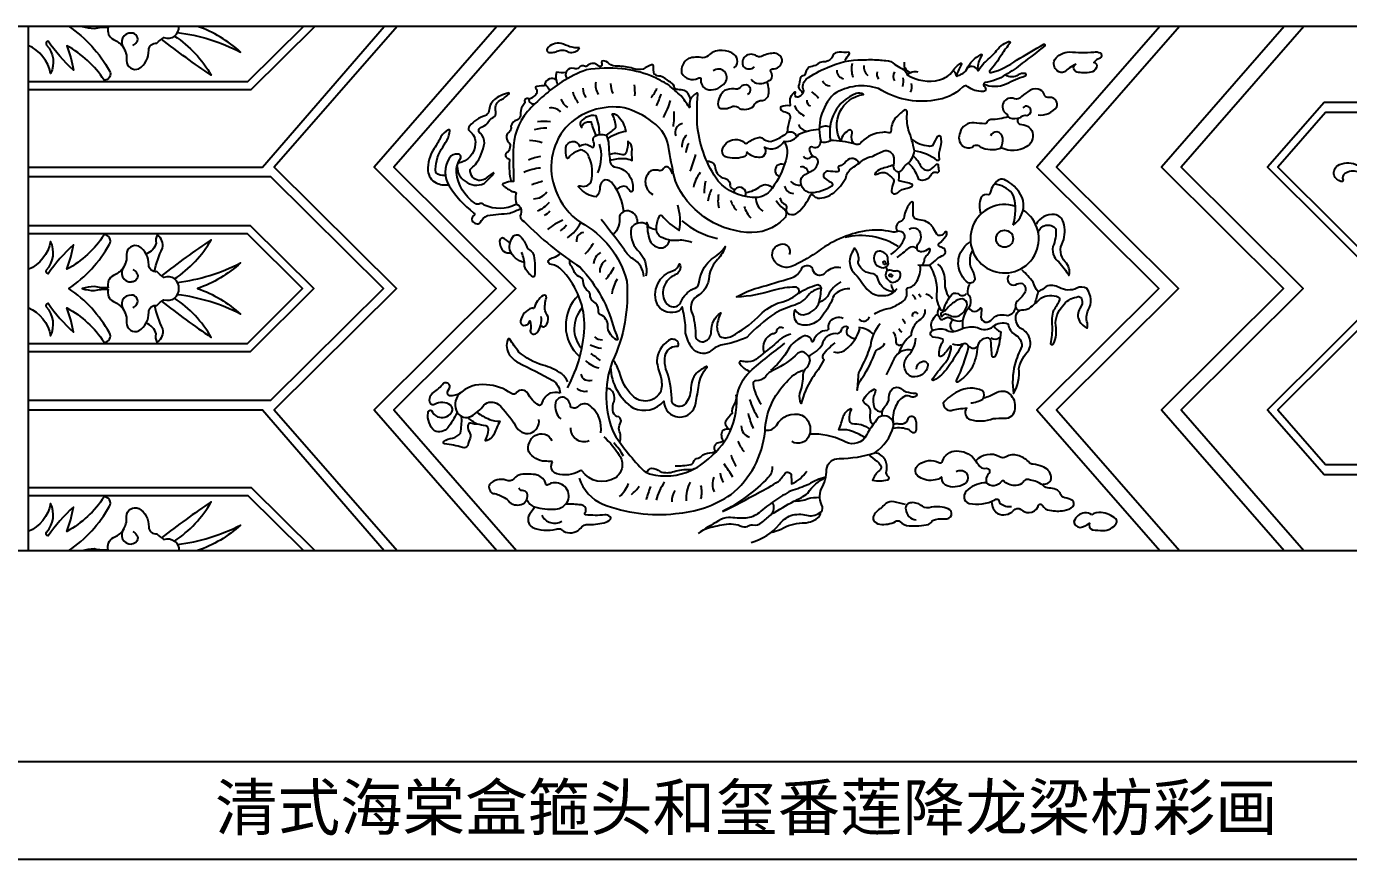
# Model space of a CAD drawing. Extents: x -66030 to 95157, y -13132 to 45879.
# Drawn here: x -56469 to -55586, y 2435 to 2992 of the extents above; entities that cross this region are included whole.
import ezdxf

# ---------------------------------------------------------------- set-up
doc = ezdxf.new("R2010")
doc.units = 0
doc.header["$LTSCALE"] = 100
doc.header["$MEASUREMENT"] = 0
for name, color, linetype in [('3', 11, 'CONTINUOUS'), ('4', 121, 'CONTINUOUS'), ('TEXT', 105, 'CONTINUOUS')]:
    doc.layers.add(name, color=color, linetype=linetype)
doc.styles.add('HZ', font='simhei.ttf')

# ---------------------------------------------------------------- blocks, each defined once
blk = doc.blocks.new('A$C59A64F2D')
at = {"layer": '3'}
blk.add_line((690.96, 350), (690.96, 0), dxfattribs=at)
for points in [[(690.96, 255.94), (847.54, 255.94), (928.74, 350)], [(691.49, 307.85), (839.85, 307.85), (882.31, 350)], [(691.49, 313.17), (837.66, 313.17), (874.76, 350)], [(937.37, 350), (855.3, 255.94), (936.84, 175), (855.3, 94.06), (937.37, 0)], [(1004, 350), (921.93, 255.94), (1003.47, 175), (921.93, 94.06), (1004, 0)], [(1017.15, 350), (935.08, 255.94), (1016.62, 175), (935.08, 94.06), (1017.15, 0)], [(1446.6, 350), (1364.53, 255.94), (1446.07, 175), (1364.53, 94.06), (1446.6, 0)], [(1459.75, 350), (1377.68, 255.94), (1459.21, 175), (1377.68, 94.06), (1459.75, 0)], [(1529.81, 350), (1447.74, 255.94), (1529.27, 175), (1447.74, 94.06), (1529.81, 0)], [(1542.96, 350), (1460.89, 255.94), (1542.42, 175), (1460.89, 94.06), (1542.96, 0)], [(2386.23, 299.2), (1556.37, 299.2), (1518.63, 255.94), (1600.16, 175), (1518.63, 94.06), (1556.37, 50.8), (2386.23, 50.8)], [(2386.23, 292.46), (1557.34, 292.46), (1525.47, 255.94), (1607.01, 175), (1525.47, 94.06), (1557.34, 57.54), (2386.23, 57.54)], [(690.96, 249.86), (852.8, 249.86), (928.2, 175), (852.8, 100.14), (690.96, 100.14)], [(690.96, 217.15), (839.32, 217.15), (881.78, 175), (839.32, 132.85), (690.96, 132.85)], [(690.96, 211.83), (837.12, 211.83), (874.22, 175), (837.12, 138.17), (690.96, 138.17)], [(690.96, 94.06), (847.54, 94.06), (928.74, 0)], [(691.49, 42.15), (839.85, 42.15), (882.31, 0)], [(691.49, 36.83), (837.66, 36.83), (874.76, 0)]]:
    blk.add_lwpolyline(points, dxfattribs=at)
for points in [[(718.1, 350, -0.119047), (745.19, 320.38, -0.610855), (741.65, 314.14, 0.126625), (716.77, 337.11, -0.055747), (721.19, 320.89, -0.057787), (704.27, 340.18, 0.548591), (703.28, 337.6, -0.312435), (705.93, 318.51, 0.253141), (690.96, 337.29)], [(726.95, 350, 0.073894), (735.25, 348.68, -0.037768), (739.74, 349.42, -0.039605), (744.32, 349.45)], [(744.32, 349.45, 0.351873), (747.91, 341.26, -0.137349), (754.09, 336.59, -0.18594), (756.66, 327.18, 0.539789), (764.87, 321.8, 0.272884), (771.45, 334.14, -0.452183), (776.96, 338.73, -0.091552), (781.65, 342.54, 0.531575), (791.67, 350)], [(760.79, 337.28, 0.189421), (763.4, 339.45, 0.621941), (759.98, 345.6)], [(790.67, 345.89, -0.089628), (832.74, 332.9, 0.102634), (804.13, 350)], [(788.65, 343.61, -0.118162), (813.2, 317.37, -0.017235), (780, 341.51)], [(1059.15, 335.62, -0.073086), (1052.76, 336.47, 0.022874), (1046.95, 338.57, 0.285039), (1037.48, 335.12, 0.494204), (1038.87, 332.64, 0.085626), (1041.99, 332.73, 0.044572), (1044.96, 333.71, -0.243726), (1052.03, 332.91, 0.355294), (1059.15, 335.62)], [(1170.72, 266.56, -0.325887), (1169.55, 263.19, -0.148213), (1158.24, 262.5, -0.401929), (1154.43, 267.14, -0.351718), (1162.92, 274.44, -0.230979), (1169.43, 272.3, 0.328618), (1171.33, 272.21, -0.099528), (1178.12, 275.72, -0.264081), (1180.87, 275.55, 0.191668), (1187, 273.26, 0.080927), (1195.59, 277.3, 0.191127), (1198.21, 280.21, -0.086434), (1199.68, 287.82, 0.277545), (1199.49, 291.45, 0.053242), (1195.45, 293.04, -0.449653), (1193.86, 296.53, -0.141904), (1199.49, 297.2, 0.489225), (1200.15, 297.98, -0.340407), (1203.22, 306.45, 0.111241), (1203.22, 303.16, 0.471066), (1208.87, 307.16, -0.312587), (1210.52, 314.69, -0.076082), (1224.77, 322.49, -0.128147), (1248.04, 327.61, -0.046394), (1258.94, 327.61, 0.00607), (1263.81, 327.25, -0.182672), (1269.68, 324.69, 0.010662), (1274.29, 321.99, -0.235407), (1277.99, 317.63, 0.200747), (1299.63, 314.33, 0.172517), (1308.48, 320.28, -0.126993), (1313.86, 325.51, -0.542578), (1314.28, 324.94, 0.016066), (1310.68, 317.34, 0.631446), (1311.3, 316.91, -0.002967), (1313.91, 318.05, 0.211269), (1317.72, 321.5, -0.154435), (1327.22, 331.34, -0.937204), (1327.83, 330.81, 0.133283), (1324.88, 321.04, 0.836029), (1325.78, 320.93, -0.079397), (1329.16, 325.4, 0.026203), (1336.87, 332.82, -0.148114), (1345.62, 339.94, -0.67392), (1346.63, 338.81, 0.040247), (1341.09, 331.16, -0.035798), (1332.93, 320.19, 0.552703), (1334.1, 319.17, 0.09971), (1351.02, 327.5, -0.004532), (1369.19, 338.17, -0.645131), (1369.82, 337.05, -0.015216), (1354.79, 325.48, -0.063198), (1343.6, 317.72, -0.129443), (1329.79, 312.65, 0.556686), (1329.8, 309.57, -0.745388), (1328.47, 306.58, -0.173051), (1318.54, 309.78, 0.403998), (1314.99, 309.46, -0.167687), (1296.13, 300.74, -0.183681), (1258.89, 308.48, 0.229066), (1229.01, 304.78, 0.268541), (1220.42, 272.75)], [(1133.25, 301.67, 0.22437), (1129.12, 307.32, 0.039445), (1124.88, 307.85, -0.453395), (1122.32, 310.1, 0.187308), (1118.93, 313.29, 0.119391), (1113.31, 316.73, -0.163295), (1109.05, 318.22, -0.09579), (1108.53, 323.67, 0.522525), (1107.12, 324.27, 0.054807), (1101.59, 321.54, -0.143007), (1094.78, 321.98, 0.062034), (1084.75, 323.48, -0.200014), (1078.81, 325.28, 0.219412), (1074.93, 327, 0.386421), (1073.73, 326.02, -0.05838), (1074.16, 324.3, -0.423155), (1072.54, 323.28, -0.056251), (1070.96, 324.43, 0.128332), (1068.42, 325.24, 0.199015), (1064.81, 324.15, -0.35051), (1063.12, 323.32, 0.380214), (1058.65, 322.35, -0.270853), (1055.48, 321.87, 0.786137), (1050.92, 315.01)], [(1162.32, 322.3, 0.474352), (1162.73, 331.06, 0.336387), (1145.85, 331.32, -0.266009), (1141.55, 329.11, 0.135991), (1131.83, 328.53, 0.312401), (1127.33, 318.94, 0.401499), (1138.44, 315.42, -0.265321), (1140.26, 315.47, 0.431489), (1145.51, 307.68, 0.262251), (1156.21, 312.46, 0.922267), (1148.48, 320.28)], [(1173.89, 314.75, 0.268431), (1178.92, 311.83, 0.16645), (1186.7, 314.4, 0.389889), (1186.92, 319.85, -0.597326), (1188.13, 321.67, 0.363561), (1194.42, 326.55, 0.423762), (1189.5, 332.08, 0.128668), (1181.56, 330.28, -0.266902), (1177.6, 330.15, 0.347144), (1169.83, 330.01, 0.362073), (1168.63, 323.15, 0.405645), (1175.91, 323.05)], [(1236.43, 327.4, 0.009999), (1239.47, 331.83, 0.686926), (1238.97, 332.74, -0.020949), (1232.56, 332.82, 0.262466), (1228.34, 330.66, -0.279902), (1223.49, 326.48, 0.176202), (1216.74, 323.99, -0.02237), (1212.21, 322.71, 0.12162), (1209.62, 317.7, -0.176677), (1208.18, 317, 0.339995), (1206.45, 315.27, -0.087064), (1205.4, 310.37, 0.308811), (1205.9, 308.48, -0.07144), (1208.21, 305.18)], [(1195.81, 273.38, -0.221929), (1196.89, 260.6, -0.08762), (1187.73, 241.81, -0.284225), (1174.46, 235.86, -0.192553), (1151.8, 246.59, -0.122308), (1137.97, 282.36, -0.035847), (1138.16, 304.58, 0.308722), (1137.93, 305.4, 0.321218), (1137.2, 305.42, 0.151065), (1132.99, 301.05, 0.126551), (1132.8, 296.29, -0.823125), (1132.32, 296.07, 0.022871), (1127, 303.72, -0.005538), (1118.74, 310.79, 0.03449), (1106.87, 317.02, 0.064487), (1087.45, 321.73, 0.062147), (1063.73, 321.08, 0.051053), (1047.38, 312.94, 0.064247), (1024.36, 293.1, 0.174249), (1014.8, 266.72, -0.004812), (1015.01, 246.39, 0.00919), (1013.04, 246.48, 0.050148), (1007.97, 244.85, 0.555727), (1008.16, 243.74, 0.046536), (1014.19, 239.82, -0.010091), (1016.29, 239.35, -0.564029), (1016.68, 238.28, 0.144277), (1017.17, 231.3, -0.188037), (1019.86, 228.79, -0.16074), (1019.62, 223.45, 0.32918), (1022.17, 219.87, 0.055214), (1059.61, 189.17, -0.127597), (1082.45, 147.17, -0.06508), (1084.71, 140.98, -0.506373), (1083.87, 140.76, -0.232778), (1078.06, 148.75, 0.274004), (1074.38, 156.99, -0.44193), (1071.93, 160.52, 0.258485), (1068.51, 166.4, -0.266928), (1066.2, 171.15, 0.194628), (1063.92, 174.08, -0.173867), (1061.64, 179.88, 0.279294), (1058.8, 183.03, -0.197922), (1055.34, 186.94, 0.083303), (1053.31, 190.47, -0.184284), (1052.7, 193.55)], [(1044.76, 311.16, -0.185383), (1043.92, 319.68, 0.065676), (1050.07, 319.39, 0.065676)], [(1328.82, 311.65, 0.20926), (1344.12, 311.6, -0.054646), (1356.78, 316.92, 0.828436), (1356.79, 318.54, 0.193381), (1352.13, 317.69, -0.320873), (1343.6, 317.72)], [(1043.57, 314.46, 0.492374), (1035.91, 311.68, -0.083687), (1039.44, 307.22)], [(1171.38, 304.69, 0.587912), (1171.78, 310.67, 0.335536), (1166.51, 309.33, -0.323549), (1162.35, 308.4, 0.122506), (1155.97, 307.16, 0.206424), (1151.51, 298.34, 0.313065), (1153.6, 295.21, 0.162953), (1161.48, 296.72, -0.309744), (1166.01, 295.18, 0.247158), (1175.36, 296.59, -0.283238), (1179.8, 300.45, 0.28882), (1185.05, 303.27, 0.166127), (1184.46, 312.87, 0.166127)], [(977.55, 256.51, 0.272285), (982.75, 246.71, 0.287885), (995.38, 245.11, 0.018164), (999.65, 249.26, 0.026325), (1001.87, 251.73, 0.745977), (1001.44, 252.18, 0.049946), (995.88, 248.05, -0.360274), (987.79, 249.33, -0.18683), (986.13, 254.51, 0.01409), (989.78, 257.91, 0.109651), (995.65, 272.09, 0.218615), (992.94, 278.41, -0.500956), (992.99, 282.51, 0.12981), (997.53, 285.3, -0.126215), (1001.4, 289.31, 0.323412), (1003.38, 292.98, -0.362274), (1005.87, 300.51, 0.064874), (1012, 304.86, 0.59294), (1011.88, 305.7, 0.048582), (1006.28, 303.71, 0.192534), (999.59, 297.45, 0.033531), (998.66, 293.41, -0.256481), (995.99, 290.38, 0.138466), (985.74, 283.5, 0.502287), (985.67, 280.33, -0.259255), (989.56, 271.51, -0.352883), (978.24, 258.72)], [(1025.25, 301.71, 0.229237), (1022.86, 301.44, 0.324529), (1022.68, 299.71, -0.201431), (1021.3, 297.06, 0.171333), (1019.77, 290.56, -0.315057), (1017.29, 287.52, 0.279994), (1013.34, 283.42, -0.238392), (1012.09, 279.3, 0.278516), (1010.32, 276.99, 0.240849), (1011.78, 272.75, -0.226964), (1012.9, 270.38, -0.152287), (1011.18, 266.03, 0.391151), (1009.8, 263.6, 0.316385), (1011.47, 261.91, -0.391198), (1012.33, 260.47, 0.079967), (1013.4, 246.47, 0.082397)], [(1233.61, 273.29, -0.522747), (1248.73, 304.61, 0.244662), (1243.81, 305.22, 0.366664), (1226.78, 273.92)], [(1365.42, 290.92, 0.277341), (1377.85, 296.43, 0.409339), (1375.06, 302.41, -0.00457), (1371.91, 302.6, -0.312915), (1369.44, 304.78, 0.270905), (1365.4, 308.15, 0.233578), (1358.56, 306.45, 0.073636), (1353.21, 302.04, -0.241535), (1348.54, 302.1, 0.366653), (1341.89, 298.15, 0.360912), (1344.83, 291.26, 0.202581), (1346.27, 288.92, 0.150395), (1353.55, 289.14, -0.299746), (1356.7, 290.65, 0.378663), (1360.57, 292.79, 0.34634), (1358.69, 296.52, 0.302986), (1355.25, 295.76)], [(1190.43, 233.89, 0.115482), (1194.99, 228.7, -0.538883), (1195.75, 221.79, -0.238886), (1170.73, 212.5, -0.278997), (1123.17, 246.62, -0.020056), (1119.08, 266.96, 0.229573), (1107.74, 286.25, 0.100573), (1088.91, 295.72, 0.242624), (1049.97, 282.62, 0.280752), (1043.37, 240.29, 0.160371), (1059.95, 219.17, -0.206827), (1090.74, 179.94, -0.130839), (1081.05, 126.15, 0.195745), (1082.41, 77.51, 0.046114), (1102.2, 53.21, 0.457442), (1104.98, 53.2, -0.281822), (1107.19, 55.17, -0.153881), (1113.03, 52.82, 0.17579), (1122.4, 52.9, -0.090132), (1132.79, 54.07, 0.139324), (1140.18, 57.28, 0.102017), (1158.09, 76.01, 0.119591), (1164.32, 102.58, -0.167116), (1173.04, 119.71, -0.018331), (1196.36, 138.43)], [(1077.19, 277.53, 0.07154), (1083.45, 282.68, 0.12885), (1080.92, 291.44, -0.368706), (1081.46, 291.75, -0.147511), (1085.01, 290.19, -0.132475), (1090.06, 279.94, 0.090871), (1077.97, 275.22)], [(1192.99, 235.59, 0.190177), (1195.29, 231.72, -0.465403), (1197.33, 228.73, 0.501441), (1199.27, 224.75, 0.240572), (1204.95, 225.67, 0.098568), (1213.47, 237.41, -0.490616), (1215.29, 237.18, 0.145476), (1218.18, 235.41, 0.179138), (1228.89, 239, 0.096813), (1236.95, 248.62, -0.216754), (1241.38, 255.57, 0.023176), (1249.1, 261.22, -0.087452), (1254.54, 263.2, -0.017957), (1262.41, 266.92, -0.383417), (1268.64, 263.86, -0.126779), (1268.74, 257.41, 0.420239), (1272.17, 252.99, 0.286712), (1275.36, 255.44, -0.171509), (1277.61, 257.72, 0.201001), (1282.77, 266.91, 0.048687), (1278.91, 280.76, -0.083913), (1277.96, 293.02, 0.596742), (1275.92, 294.07, 0.037287), (1270.03, 288.75, 0.163605), (1267.15, 279.73, -0.414094), (1265.64, 278.93, 0.103758), (1261.53, 279.25, 0.193769), (1247.48, 272.88, -0.455978), (1242.56, 271.73, -0.29144), (1241.08, 277.91, 0.452445), (1239.8, 281.03, 0.243983), (1233.61, 273.29, 0.243983)], [(1072.49, 277.7, 0.098342), (1070.19, 290.36, 0.276516), (1059.86, 286.3, 0.296159), (1060.6, 282.48, -0.252141), (1062.17, 285.23, -0.232805), (1066.88, 286.24, 0.039201), (1070.12, 277.18)], [(1345.43, 289.67, -0.064168), (1333.86, 287.78, 0.26249), (1331.47, 286.55, -0.311092), (1329.87, 284.95, -0.012853), (1322.78, 285.75, 0.350708), (1313.25, 279.15, 0.318606), (1314.97, 270.23, 0.273692), (1321.57, 269.39, -0.234941), (1324.36, 270.77, -0.185008), (1326.69, 269.64, 0.207453), (1340.43, 268.79, 0.140192), (1341.84, 275.33, 0.323812), (1337.92, 279.67, 0.278031), (1333.63, 276.86, 0.278031)], [(1352.32, 288.77, 0.547495), (1353.25, 284.65, -0.329538), (1361.69, 279.19, -0.34861), (1357.42, 269.51, -0.242076), (1341.15, 268.78)], [(969.62, 250.58, -0.264065), (963.15, 252.58, -0.159129), (966.83, 267.92, 0.006227), (970.61, 273.95, 0.107676), (972.55, 280.41, 0.550975), (971.65, 280.88, 0.178451), (966.63, 276.32, -0.033652), (962.13, 268.5, 0.17148), (957.97, 253.54, 0.275495), (963.39, 245.63, 0.152832), (971.43, 244.28, 0.152832)], [(1088.64, 226.38, 0.143518), (1081.43, 244.72, 0.260864), (1076.19, 247.63, 0.244162), (1072.67, 242.94, -0.243542), (1070.18, 236.26, -0.113795), (1064.24, 238.05, -0.075342), (1058.43, 242.98, -0.510052), (1059.53, 243.59, 0.38566), (1067.02, 246.39, 0.161918), (1065.48, 262.93, 0.290535), (1060.12, 267.53, 0.11867), (1053.74, 264.41, 0.037402), (1051.71, 262.16, -0.43588), (1050.71, 262.1, -0.09535), (1050.08, 269.17, -0.812446), (1059.18, 269.88, -0.419577), (1066.87, 269.51, 0.353951), (1068.34, 269.34, 0.161565), (1068.96, 272.07, -0.227065), (1068.5, 275.95, -0.287765), (1076.96, 277.3, -0.130852), (1078.54, 271.13, 0.012661), (1079.45, 260.43, 0.311074), (1082.37, 256.18, -0.16059), (1090.45, 252.75, -0.238874), (1094.67, 240.35, -0.397508), (1093.74, 239.56, -0.082847), (1090.52, 242.97, 0.33248), (1084.02, 240.89)], [(1170.72, 266.56, 0.229626), (1178.62, 262.8, 0.719784), (1182.62, 269.38, 0.397373), (1195.81, 273.38, 0.301563), (1205.7, 278.09, -0.092128), (1218.82, 281.41)], [(1280.86, 274.84, 0.148876), (1292.43, 270.22, 0.186118), (1295.39, 270.84, -0.051463), (1298.47, 276.66, -0.552449), (1300.13, 276.74, -0.1313), (1300.01, 269.18, 0.134001), (1299.31, 261.35, -0.636909), (1298.06, 260.53, 0.122181), (1282.77, 266.91, 0.06719)], [(1079.42, 260.71, -0.074649), (1088.87, 261.86, -0.113705), (1094.22, 260.48, 0.59682), (1094.38, 260.6, -0.034009), (1094.27, 267.95, 0.233262), (1091.73, 273.24, 0.525383), (1091.34, 272.88, -0.103621), (1090.29, 265.66, -0.350652), (1088.17, 264.25, 0.034936), (1083.48, 265.18, 0.066561), (1079.14, 264.5, 0.066561)], [(1016.6, 231.12, -0.233206), (995.53, 230.72, 0.36855), (991.85, 231.44, -0.208561), (989.2, 231.98, -0.215758), (976.9, 252.46, -0.155358), (979.85, 262.29, 0.420509), (978.25, 264.75, 0.300797), (972.07, 261.93, 0.279402), (972.08, 243.47, 0.084644), (988.4, 225.6, -0.415913), (988.85, 224.08, 0.374485), (987.56, 220.19, 0.433585), (992.9, 218.82, -0.215686), (997.64, 223.77, -0.002364), (1012.67, 225.35, 0.020017), (1019.94, 228.47, 0.020017)], [(1118.52, 255.78, 0.446471), (1115.3, 255.1, -0.269987), (1112.86, 253.7, 0.145105), (1106.83, 253.62, 0.548558), (1108.09, 237.79, 0.548558)], [(1143.9, 260.05, -0.357553), (1149.55, 256.91, 0.282318), (1154.89, 248.84, -0.339149), (1159.74, 244.99, 0.594915), (1163.34, 241.46, 0.594915)], [(1246.01, 258.82, 0.522928), (1237.27, 260.15, -0.139561), (1232.54, 256.63, 0.530341), (1232.02, 255.22, -0.620195), (1231.32, 252.83, 0.001913), (1225.23, 253.31, 0.464699), (1222.01, 249.85, 0.148206), (1227.01, 246.03, -0.571809), (1227.74, 243.43, -0.135106), (1213.74, 238.81, -0.472702), (1207.29, 248.95, -0.106466), (1213.02, 252.87, 0.242393), (1218.26, 258.41, 0.506764), (1215.66, 262.89, 0.227207), (1212.34, 261.84, -0.38565), (1208.68, 263.06)], [(1268.74, 257.41, -0.015813), (1260.68, 254.98, 0.180336), (1256.31, 251.3, 0.478626), (1256.87, 251.08, -0.000463), (1259.95, 252.22, -0.207384), (1264.16, 252.06, -0.051467), (1268.54, 248.35, -0.275306), (1268.92, 245.7, 0.072693), (1267.45, 240.37, 0.435501), (1268.74, 238.33, 0.217756), (1272.02, 239.18, -0.072635), (1274.65, 241.11, 0.05252), (1280.95, 243.17, 0.471486), (1281.24, 244.66, 0.06402), (1273.27, 246.62, -0.405751), (1272.42, 247.61, 0.14097), (1272.17, 252.99, 0.14097)], [(1282.2, 263.46, -0.079956), (1287.24, 256.51, 0.385488), (1293.42, 254.34, 0.016117), (1297.64, 258, -0.606305), (1298.73, 257.21, 0.058474), (1299.15, 253.81, -0.596529), (1297.36, 252.46, 0.229375), (1294.15, 251.62, -0.198526), (1290.25, 247.63, -0.224008), (1285.84, 247.81, 0.071824), (1283.47, 252.63, 0.115285), (1278.75, 258.72)], [(1578.79, 252.93, 0.238909), (1570.3, 251.73, 0.385621), (1569.05, 247.39, -0.56232), (1567.62, 246.48, -0.185456), (1563.03, 250.37, -0.354798), (1566.61, 257.8, -0.233541), (1579.14, 257.21, -0.233541)], [(1348.73, 217.25, 0.27757), (1355.53, 233.68, 0.198321), (1343.87, 247.21, 0.479169), (1336.38, 244.55)], [(1170.3, 239.16, 0.130458), (1179.91, 243.29, -0.397562), (1188.05, 242.15)], [(1348.73, 217.25, 0.143606), (1349.06, 237, 0.206763), (1337.87, 244.44, 0.295329), (1335.74, 244.2, 0.140192), (1333.44, 238.87, -0.244236), (1332.21, 237.64, 0.302828), (1327.34, 235.99, 0.187698), (1327.15, 224.65, 0.187698)], [(1134.21, 205.66, 0.121287), (1125.3, 207.16, -0.192991), (1112.34, 210.28, -0.220054), (1110.52, 215.82, -0.113637), (1112.84, 223.75, -0.344018), (1114.14, 223.7, 0.089291), (1125.8, 213.8, 0.121544), (1124.78, 230.65)], [(1292.89, 190.59, 0.072962), (1297.93, 194.94, -0.055862), (1302.14, 197.33, 0.633869), (1302.01, 202.02, -0.046645), (1299.38, 203.3, -0.49187), (1299.21, 204.8, 0.034821), (1303.83, 209.95, 0.212048), (1304.35, 212.69, 0.424022), (1302.92, 212.25, -0.282761), (1298.72, 210.35, -0.125183), (1295.83, 214.71, 0.211697), (1288.58, 220.49, -0.006352), (1283.5, 221.45, -0.270664), (1281.9, 224.18, 0.012698), (1282.03, 232.54, 0.429019), (1280.15, 232.22, 0.129845), (1276.24, 224.23, -0.209437), (1274.15, 219.94, 0.524623), (1271.21, 213.4)], [(1102.19, 182.99, 0.242083), (1094.99, 194.8, -0.124719), (1089.11, 200.87, 0.011562), (1073.57, 221.06, 0.011562)], [(1097.89, 218.62, 0.289523), (1094.2, 225.96, 0.477466), (1085.77, 223.26, -0.251188), (1081.6, 210.87)], [(1365.5, 212.14, -0.652375), (1377.14, 214.77, -0.126102), (1375.27, 203.01, 0.175022), (1376.2, 196.29, 0.125927), (1379.26, 192.8, -0.034889), (1386, 183.75, 0.284942), (1383.44, 192.84, -0.33675), (1382.01, 206.13, 0.151233), (1382.36, 219.2, 0.278186), (1376.41, 224.37, 0.30812), (1364.03, 217.88)], [(1104.19, 217.73, 0.415423), (1093.68, 215.28, 0.215945), (1097.67, 200.8, -0.267052), (1103.5, 183.18)], [(1110.52, 214.62, -0.433195), (1104.21, 219.2, 0.085155), (1106.14, 207.02, 0.281979), (1113.62, 202.17, 0.405064), (1119.18, 207.41, 0.405064)], [(1266.96, 197.74, 0.158048), (1276.41, 209.19, 0.504212), (1271.58, 213.1, -0.157736), (1267.71, 212.8, 0.098338), (1250.3, 213.52, 0.124042), (1217.09, 198.88, -0.044577), (1200.76, 189.69, -0.430571), (1188.13, 195.92, -0.434283), (1193.53, 204.66, -0.636932), (1199.13, 197.74)], [(1288.31, 191.04, 0.13127), (1289.63, 194.72, -0.194356), (1291.23, 197.37, 0.193544), (1293.24, 200.86, 0.558521), (1292.42, 201.61, -0.126917), (1287.78, 199.55, -0.3975), (1284.64, 201.4, -0.212703), (1285.73, 205.57, 0.163498), (1287.35, 209.41, 0.203776), (1285.16, 214.48, 0.266639), (1279.27, 214.52)], [(690.96, 162.29, -0.253141), (705.93, 143.51, 0.312435), (703.28, 162.6, -0.548591), (704.27, 165.18, 0.057787), (721.19, 145.89, 0.055747), (716.77, 162.11, -0.126625), (741.65, 139.14, 0.610855), (745.19, 145.38, 0.119047), (718.1, 175, 0.119047), (745.19, 204.62, 0.610855), (741.65, 210.86, -0.126625), (716.77, 187.89, 0.055747), (721.19, 204.11, 0.057787), (704.27, 184.82, -0.548591), (703.28, 187.4, 0.312435), (705.93, 206.49, -0.253141), (690.96, 187.71)], [(775.23, 186.32, -0.049251), (780.62, 201.95, 0.314459), (777.13, 210.71, 0.200196), (776.53, 205.33, -0.224543), (769.78, 198.05)], [(788.65, 181.39, 0.118162), (813.2, 207.63, 0.017235), (780, 183.49)], [(1012.64, 205.19, 0.141899), (1007.68, 208.75, 0.367961), (1005.8, 206.61, 0.188967), (1008.34, 199.93, 0.22167), (1013.51, 198.93)], [(1022.31, 192.39, -0.269467), (1012.69, 200.85, -0.234969), (1015.1, 210.1, -0.338325), (1019.08, 210.43, -0.115995), (1023.42, 203.88, 0.152516), (1026.01, 200.69, -0.183566), (1028.63, 197.02, -0.078877), (1029.05, 183.33, -0.633913), (1027.96, 182.9, -0.178731), (1022.49, 189.92, 0.111575), (1020.52, 199.15, 0.111575)], [(1239.6, 174.85, 0.149218), (1233.3, 173.43, 0.264144), (1227.7, 166.92, -0.047465), (1220.68, 155.82, -0.194249), (1211.41, 150.53, -0.133712), (1205.08, 151.44, -0.30564), (1203.15, 160.89, 0.286669), (1208.77, 157.47, 0.234758), (1218.78, 164.64, 0.055436), (1220.66, 175.18, 0.165624), (1212.75, 171.51, -0.138804), (1202.91, 163.85, 0.060307), (1189.5, 158.4, 0.051009), (1170.78, 142.29, -0.05367), (1153.54, 137.11, 0.136093), (1146.04, 132.56, -0.333613), (1134.6, 135.01, -0.096652), (1130.01, 145.18, -0.025578), (1129.99, 150.67, 0.031095), (1127.68, 162.77, -0.175602), (1125.37, 159.95, -0.367546), (1111.5, 163.63, -0.240121), (1111.54, 178.2, -0.226634), (1121.93, 186.98, 0.225371), (1125.86, 191.55, -0.470889), (1122.88, 184.08, 0.177518), (1116.34, 177.9, 0.212358), (1115.66, 167.41, 0.24667), (1120.67, 162.93, 0.366659), (1127.09, 166.3, -0.185084), (1135.04, 174.75, 0.305188), (1138.81, 178.38, -0.049287), (1139.79, 182.9, -0.152454), (1147.29, 194.55, 0.104252), (1156.52, 203.12, -0.118442), (1151.4, 194.44, 0.144148), (1145.65, 183.26, -0.274765), (1137.25, 169.76, 0.378178), (1134.68, 157.82, -0.079891), (1136.58, 142.98, 0.452891), (1142.82, 139.76, 0.30496), (1147.15, 146.15, -0.257108), (1153.44, 158.8, 0.063261), (1150.99, 150.44, 0.173194), (1153.04, 142.99, 0.265857), (1160.88, 143.29, 0.064556), (1178.3, 155.87, -0.115881), (1191.38, 165.16, 0.106801), (1204.91, 171.41, 0.745428), (1203.17, 175.92, 0.063509), (1189.14, 173.95, -0.074529), (1164.03, 169.41, -0.071489), (1178.45, 175.48, 0.003283), (1200.7, 182.18, 0.208439), (1207.34, 188.03, -0.566289), (1214.45, 188.74, 0.199408), (1217.1, 184.51, 0.336027), (1223.93, 186.08, -0.266818), (1233.77, 189.07)], [(1321.51, 200.58, 0.282348), (1322.04, 185.92, -0.067521), (1323.18, 181.6, -0.552139), (1318.77, 178.89, -0.14837), (1314.22, 184.11, -0.415488), (1320.29, 206.13)], [(1051.08, 108.69, 0.121066), (1062.49, 151.67, 0.191585), (1046.69, 188.02, 0.143337), (1039.5, 191.26, -0.402131), (1038.43, 193.8, -0.192516), (1041.78, 195.76, 0.169432), (1046.34, 198.51, 0.391756)], [(1269.46, 173.01, -0.350395), (1258.63, 181, 0.294715), (1255.2, 184.92, -0.307601), (1245.5, 191.58, -0.187317), (1245.61, 194.25, 0.187894), (1242.78, 201.99, 0.11404), (1239.44, 193.36, 0.090863), (1241.01, 187.34, -0.031339), (1249.83, 176.12, 0.281825), (1262.33, 170.39, 0.281825)], [(760.79, 187.72, -0.189421), (763.4, 185.55, -0.621941), (759.98, 179.4)], [(790.67, 179.11, 0.089628), (832.74, 192.1, -0.102634), (804.13, 175, -0.102634), (832.74, 157.9, 0.089628), (790.67, 170.89)], [(1256.19, 158.01, -0.134214), (1266.63, 161.8, 0.041649), (1274.47, 165.99, 0.340693), (1277.64, 173.49, -0.299457), (1278.29, 175.39, 0.226839), (1284.37, 179.9, 0.16859), (1286.75, 190.29, 0.192651)], [(1264.7, 186.84, 0.305686), (1263.8, 182.85, 0.146881), (1267.25, 179.33, 0.235408), (1270.94, 179.83, 0.251948), (1273.62, 183.78, 0.517333), (1270.38, 186.7, -0.131864), (1267.39, 187.07, 0.163068), (1264.7, 186.84)], [(1285.09, 190.81, 0.037071), (1292.89, 190.59, -0.141993), (1297.74, 172.98, 0.176285), (1299.97, 161.46, 0.557286), (1302.49, 161.11, -0.113742), (1307.82, 171.11, -0.403541), (1312.82, 170.85, 0.370442), (1317.67, 171.76, 0.370442)], [(1303.2, 180.92, 0.21995), (1298.46, 191.37, 0.048142)], [(1365.43, 172.78, -0.086286), (1362.05, 179.28, 0.049879), (1354.66, 187.23, 0.049879)], [(1220.67, 175.01, 0.473987), (1217.73, 177.31, 0.060528), (1205.29, 171.77, 0.060528)], [(1233.6, 179.48, 0.155962), (1225.26, 170.47, -0.148971), (1219.22, 165.81)], [(1335.91, 150.04, 0.202885), (1340.46, 146.07, -0.085201), (1336.77, 129.89, -0.579319), (1334.7, 129.6, -0.008074), (1333.89, 140.13, 0.337135), (1331.69, 142.09, 0.107926), (1328.09, 140.97, 0.1902), (1324.87, 136.4, -0.108191), (1321.09, 121.88, -0.129716), (1311.47, 112.58, -0.452973), (1310.8, 112.86, -0.097527), (1311.07, 113.97, 0.054948), (1318.88, 135.63, 0.573648), (1315.22, 137.95, -0.000938), (1305.2, 122.25, -0.108874), (1295.72, 113.76, -0.714644), (1294.78, 114.61, -0.025449), (1302.44, 124.41, 0.178498), (1307.45, 136.15, 0.657788), (1306.91, 136.53, -0.086522), (1300.88, 129.78, -0.462613), (1299.22, 130.31, -0.155599), (1301.78, 139.46, 0.337297), (1301.78, 141.1, 0.062317), (1295.35, 142.64, -0.687925), (1294.83, 146.91, -0.194339), (1303.46, 147.57, 0.108962), (1308.22, 146.2, 0.065846), (1314.9, 148.32, -0.127412), (1324.95, 149.08, 0.324398), (1335.41, 149.62, -0.289982), (1345.29, 151.46, 0.205435), (1350.06, 143.99, -0.315651), (1354.52, 136.53, 0.03537), (1349.83, 124.21, 0.102156), (1348.98, 104.91, 0.162345), (1352.55, 121.72, -0.12763), (1359.21, 133.91, 0.248095), (1358.93, 143.78, 0.150081), (1353.08, 148.79, -0.250121), (1350.8, 157.68, -0.295032), (1354.58, 160.8, 0.110185), (1359.68, 161.96, 0.017103), (1367.25, 168.54, -0.25632), (1379.1, 169.24, -0.433622), (1379.59, 167.37, -0.060158), (1375.75, 160.45, 0.134511), (1374.77, 149.73, -0.045696), (1373.65, 138.14, 0.538428), (1375.72, 138.12, 0.161403), (1377.14, 150.37, -0.219894), (1381.95, 163.47, -0.200615), (1391.16, 169.34, -0.466133), (1394.37, 168.27, -0.303742), (1393.23, 161.67, 0.25999), (1392.97, 153.26, 0.129899), (1398.05, 148.46, 0.127696), (1398.32, 151.89, -0.191873), (1398.83, 160.53, 0.316762), (1397.9, 174.93, 0.288843), (1391.3, 175.15, -0.229939), (1379.38, 175.63, 0.233338), (1370.88, 176.39, -0.044165), (1365.43, 172.78, 0.023194), (1363.29, 165.01)], [(1319.62, 177.91, 0.199265), (1318.36, 171.74, -0.420509), (1317.37, 160.06, 0.153402), (1314.9, 148.32, 0.153402)], [(1345.86, 183.82, 0.753084), (1350.28, 177.56, -0.211552), (1355, 178.39, -0.380141), (1356.35, 171.91, -0.089247), (1351.34, 166.46, 0.46498), (1352.32, 160.27)], [(760.79, 162.28, 0.189421), (763.4, 164.45, 0.621941), (759.98, 170.6)], [(780, 166.51, 0.017235), (813.2, 142.37, 0.118162), (788.65, 168.61, 0.118162)], [(1033.69, 150.28, 0.437607), (1036.29, 149.86, 0.241919), (1038.12, 156.2, -0.023269), (1036.12, 160.04, -0.100871), (1037.02, 168.89, 0.641331), (1034.94, 170.39, 0.183052), (1028.79, 162.01, -0.489393), (1027.92, 161.84, 0.242439), (1027.44, 161.92, 0.286951), (1019.84, 153.37, 0.380977), (1021.68, 150.35, 0.363978), (1026.01, 153.41, -0.172546), (1026.25, 146.77, 0.72584), (1030.84, 145.7, 0.213442), (1033.51, 156.41)], [(775.23, 163.68, 0.049251), (780.62, 148.05, -0.314459), (777.13, 139.29, -0.200196), (776.53, 144.67, 0.224543), (769.78, 151.95)], [(1289.74, 160.95, -0.318762), (1285.82, 153.7, 0.210754), (1280.53, 143.81, 0.142916), (1272.44, 132.05, 0.080934)], [(1319.4, 161.86, 0.576802), (1326.63, 161.84, -0.767083), (1327.59, 161.66, -0.012665), (1327.16, 156.03, 0.276497), (1329.95, 152.58, 0.287675), (1334.78, 154.66, -0.203323), (1340.11, 157.44, -0.083274), (1345.26, 157.07, 0.313395), (1350.48, 162.71, 0.313395)], [(1235.3, 154.95, 0.332779), (1226.42, 152.99, 0.221494), (1225.26, 148.71, -0.426954), (1224.56, 147.06, 0.317191), (1215.28, 139.87, -0.784093), (1214.27, 139.74, 0.494776), (1208.38, 143.05, 0.170362), (1197.33, 132.22, -0.081396), (1186.62, 120.28)], [(1259.84, 151.43, 0.159302), (1253.42, 136.71, 0.019498), (1251.3, 130.78, -0.009455), (1245.47, 118.63, 0.004438), (1244.56, 107.21, -0.151105), (1248.17, 115.53, 0.052567), (1256.79, 132.79, -0.200194), (1259.43, 134.96, 0.185264), (1262.94, 138.5)], [(1294.73, 147.49, -0.27701), (1295.43, 154.66, -0.137529), (1297.97, 157.76, -0.181427), (1299.94, 154.91, 0.490617), (1302.44, 154.79, -0.379555), (1307.66, 154.8, 0.206745), (1314.79, 153.57, 0.176072)], [(1051.43, 112.81, 0.075243), (1047.31, 118.07, 0.086507), (1034.66, 123.83, -0.107742), (1018.69, 132.62, -0.02532), (1012.63, 141.12, 0.459204), (1011.28, 141.07, 0.248779), (1012.44, 130.55, 0.101705), (1018.21, 125.55, -0.01471), (1041.31, 113.6, -0.234792), (1046.13, 105.17)], [(1200.24, 144.54, 0.144189), (1189.47, 137.64, 0.006246), (1176.91, 127.59, -0.168469), (1169.89, 126.02, 0.075045), (1166.41, 126.5, 0.477653), (1165.86, 125.57, 0.200946), (1173.04, 119.71)], [(1195.3, 148.52, 0.521327), (1190.72, 146.92, -0.420988), (1188.05, 144.71, 0.409365), (1182.19, 132.6)], [(1212.08, 129.9, 0.140997), (1221.43, 137.82, -0.359625), (1230.16, 145.14, 0.385917), (1234.03, 147.15, -0.369412), (1237.2, 149.83, -0.57469), (1238.18, 148.34, 0.287845), (1237.58, 144.79, 0.150375), (1242.61, 141.59, 0.022186)], [(1228.82, 132.84, 0.272942), (1236.97, 134.37, 0.165098), (1246.32, 148.16)], [(1268.71, 146.12, -0.165993), (1270.34, 139.83, 0.629489), (1274.23, 137.7, 0.629489)], [(1284.28, 121.17, -0.370632), (1288.09, 126.38, -0.475643), (1291.85, 123.7, -0.425973), (1281.17, 116.14, -0.540585), (1278.5, 129.97, 0.172421), (1283.83, 141.93, 0.172421)], [(1079.83, 122.59, 0.239616), (1095.21, 95.1, 0.326485), (1115.55, 99.79, 0.947192), (1136.76, 98.64, 0.014848), (1138.79, 110.33, -0.14977), (1144.33, 122.39, 0.929312), (1143.99, 122.86, 0.079688), (1137.28, 118.51, 0.181375), (1133.43, 107.33, -0.145863), (1129.99, 98.04, -0.556661), (1120.83, 99.47, 0.056817), (1118.23, 117.87, -0.184568), (1116.76, 131.71, -0.303568), (1125.1, 136.59, 0.522147), (1122.2, 140.98, 0.302509), (1118.69, 140.29, 0.234605), (1110.7, 126.65, 0.062532), (1113.43, 116.11, -0.113939), (1113.55, 106.51, -0.532175), (1094.36, 103.72, -0.14983), (1085.92, 119.13, 0.076295), (1081.53, 127.19)], [(1229.7, 138.73, 0.057179), (1221.6, 130.54, 0.392341), (1222.22, 127.64, -0.27448), (1222.17, 126.98, -0.030418), (1214.3, 114.84, 0.073759), (1207.15, 98.22, -0.161533), (1206.33, 104.95, 0.084497), (1208.54, 116.09, -0.161945), (1209.81, 121.13, 0.137709), (1213.03, 126.19, 0.20056), (1212.29, 129.39, 0.103918), (1209.33, 132.35, 0.293613), (1204.98, 131.77, -0.081462), (1189.2, 120.68, 0.174866), (1183.35, 116, -0.221414), (1177.07, 113.46, 0.52108), (1175.06, 111.12, 0.118022), (1180.47, 97.81)], [(1058.88, 48.32, 0.211257), (1074.73, 31.02, 0.120403), (1123.29, 24.72, 0.12937), (1160.35, 37.45, 0.200427), (1183.03, 79.52, -0.192201), (1197.46, 112.5, -0.140962), (1208.32, 120.55)], [(977.14, 91.99, -0.053405), (971.24, 82.1, -0.331551), (962.33, 79.98, -0.243442), (957.98, 91.99, -0.571427), (960.2, 93.63, 0.139591), (964.34, 89.39, 0.331915), (973.45, 91.91, 0.419475), (973.02, 97.06, 0.300132), (962.4, 97.65, -0.460816), (959.44, 98.45, -0.273692), (960.7, 104.97, 0.08992), (967.55, 110.99, -0.611324), (972.23, 110.57, -0.234971), (970.8, 106.11, 0.476761), (972.3, 103.64, 0.161168), (980.07, 105.73)], [(1046.13, 105.17, 0.138991), (1039.36, 105.07, 0.176715), (1033.79, 98.09, -0.512199), (1031.94, 97.16, -0.140677), (1024.58, 105.02, 0.479847), (1017.35, 105.81, -0.411315), (1013.67, 104.82, 0.144246), (997.07, 110.75, 0.22971), (978.66, 104.44, 0.31499), (977.49, 92.22, 0.394372), (987.04, 89.8, 0.097036), (995.24, 97.13, -0.367086), (1004.85, 97.81, -0.066177), (1016.49, 83.36, 0.351227), (1026.32, 78.42, 0.368793), (1032.05, 87.6)], [(1085.98, 72.4, 0.178853), (1085.6, 80.47, -0.16825), (1086.26, 84.86, 0.460865), (1085.36, 89.23, -0.286554), (1081.66, 92.21, -0.086189), (1081.6, 98.24, 0.212343), (1082.37, 103.69, 0.335398), (1077.13, 108.43)], [(1254.95, 83.97, -0.205898), (1253.3, 90.8, 0.333849), (1251, 97.44, -0.305543), (1248.63, 100.29, -0.187815), (1255.98, 107.71, -0.681868), (1256.92, 107, -0.042062), (1255.46, 103.11, 0.132318), (1255.87, 95.89, 0.366221), (1261.41, 93, 0.366221)], [(1261.49, 90.01, -0.247391), (1263.03, 96.16, 0.217559), (1265.82, 102.29, -0.165258), (1267.87, 107.91, -0.352319), (1273.88, 108.16, 0.121126), (1277.36, 106.06, 0.050159), (1283.56, 105.09, -0.67088), (1283.88, 103.17, -0.272466), (1280.35, 102.79, 0.2029), (1276.77, 103.26, 0.214915), (1270.28, 96.29, 0.179221), (1268.93, 84.54, 0.179221)], [(1320.43, 98.58, 0.079655), (1328.58, 101.05, 0.368955), (1328.21, 106.67, 0.245352), (1311.98, 106.28, 0.113811), (1302.07, 98.49, 0.446953), (1307.35, 93.62, -0.040041), (1317.72, 95.21, 0.525435), (1320.02, 87.52, 0.159365), (1335.41, 88.15, -0.033035), (1342.88, 88.52, 0.442334), (1350.14, 94.75, 0.090107), (1349.56, 100.31, 0.011872), (1346.95, 104.32, 0.336914), (1336.75, 104.95, -0.090872), (1329.1, 101.89)], [(1073.29, 78.63, 0.255122), (1067.24, 95.86, 0.374595), (1058.83, 96.91, -0.459722), (1053.16, 96, 0.268216), (1049.41, 102.15, 0.447151), (1043.08, 98.58, 0.264198), (1046.67, 87.94)], [(1122.93, 56.68, 0.055595), (1133.54, 57.56, 0.318839), (1135.25, 59.15, -0.278137), (1138.37, 61.73, 0.154184), (1141.56, 64, -0.095661), (1147.67, 65.5, 0.395245), (1149.65, 66.88, -0.503905), (1152.16, 72.29, 0.184982), (1155.14, 73.44, -0.142734), (1154.04, 77.59, -0.550717), (1159, 81.21, -0.411672), (1156.93, 86.63, -0.102932), (1161.28, 91.76, -0.207449), (1162.37, 97.27, 0.188477), (1163.85, 104.02, 0.341598)], [(990.21, 84.66, -0.402652), (989.81, 84.38, -0.035326), (986.58, 85.03, 0.219604), (985.19, 84.9, 0.303043), (985.52, 79.47, -0.215992), (986.06, 75.17, 0.052125), (984.65, 70.3, -0.389913), (981.04, 68.92, 0.048622), (969.01, 71.24, -0.511135), (968.54, 72.93, -0.144116), (974.36, 75.06, 0.162497), (979.68, 78.46, 0.054971), (980.43, 88.93, 0.054971)], [(990.79, 92.22, 0.058808), (999.01, 87.67, 0.113705), (1005.82, 86.55, -0.59682), (1005.95, 86.34, 0.034009), (1002.11, 77.99, -0.233262), (996.54, 73.22, -0.525383), (996.27, 73.83, 0.134207), (998.33, 80.57, 0.350652), (996.62, 83.25, -0.034936), (990.79, 84.55, -0.091487), (984.67, 88.93)], [(1173.84, 5.51, 0.151493), (1192.7, 17.58, -0.145642), (1200.3, 23.46, -0.138066), (1210.8, 23.66, 0.228202), (1219.43, 25.21, 0.372953), (1221.32, 29.3, -0.212245), (1220.6, 41.12, 0.135224), (1224.17, 54.22, -0.41157), (1232.6, 61.44, 0.073976), (1256.48, 65.36, 0.163899), (1268.94, 82.92, 0.632061), (1259.13, 89.1, 0.056156), (1249.73, 75.34, -0.396521), (1235.12, 73.42, 0.114064), (1213.25, 77.85, 0.114064)], [(1183.88, 80.34, 0.262744), (1190.68, 83.65, -0.370672), (1207.65, 90.42, -0.368367), (1212.59, 77.05, -0.480524), (1200.95, 72.84)], [(1249.79, 75.45, 0.071806), (1239.36, 80.16, 0.113705), (1232.47, 80.56, -0.59682), (1232.32, 80.75, 0.034009), (1235.24, 89.46, -0.233262), (1240.28, 94.8, -0.525383), (1240.61, 94.22, 0.134207), (1239.28, 87.3, 0.350652), (1241.27, 84.82, -0.034936), (1247.2, 84.14, -0.080653), (1253.06, 81, -0.080653)], [(1268.93, 84.54, -0.120169), (1271.75, 84.83, 0.058073), (1274.74, 84.69, 0.318427), (1278.6, 88.09, -0.558057), (1282.96, 88.84, -0.155853), (1283.66, 79.83, -0.458008), (1282.06, 78.72, -0.109557), (1279.27, 80.6, 0.146089), (1268.78, 81.58, 0.126737)], [(1075.48, 75.89, -0.081447), (1085.61, 63.74, -0.424425), (1083.19, 48.7, -0.405379), (1060.72, 53.24, 0.361215), (1059.21, 53.17, -0.197381), (1043.97, 51.24, -0.335199), (1040.21, 56.35, -0.048013), (1040.91, 58.68, 0.534222), (1040.59, 59.54, -0.002311), (1036.14, 59.67, -0.244372), (1025.21, 66.04, -0.314368), (1029.5, 76.91, -0.470259), (1040.67, 73.35)], [(1252.61, 64.22, 0.125466), (1257.83, 59.71, -0.137773), (1259.93, 57.33, -0.435101), (1259.46, 53.53, 0.138963), (1254.88, 47.02, 0.119107), (1264.89, 47.26, 0.609741), (1265.62, 49.09, -0.257619), (1264.05, 53.16, 0.209401), (1263.16, 60.68, 0.244659), (1256.48, 65.36, 0.079838)], [(1310.76, 52.73, -0.879247), (1317.36, 45.43, -0.244902), (1305.25, 42.98, -0.3445), (1301.12, 48.57, 0.516504), (1300.69, 49.05, -0.14897), (1296.62, 47.22, -0.206585), (1286.09, 49.12, -0.563128), (1285.55, 57.25, -0.302085), (1299.15, 58.87, 0.532362), (1301.58, 59.72, -0.335637), (1310.97, 66.54, -0.219792), (1322.44, 61.6, -0.017071), (1325.27, 57.68, 0.3258), (1330.98, 54.97, -0.760302), (1332.13, 51.26, 0.235057), (1330.89, 45.29, 0.235057)], [(1368.58, 44.52, 0.492875), (1374.18, 49.21, 0.294486), (1368.18, 56.18, 0.075192), (1362.11, 57.7, -0.301112), (1359, 59.45, 0.095595), (1351.81, 63.61, 0.208002), (1343.99, 62.62, -0.313209), (1339.73, 62.61, 0.354475), (1323.74, 59.88, 0.354475)], [(1187.82, 56.29, -0.209587), (1185.2, 48.77, -0.077762), (1154.56, 26.04, 0.152202)], [(1178.54, 38.53, 0.023565), (1192.01, 46.25, 0.023826), (1196.6, 51.73, -0.564101), (1200.5, 50.62, -0.00935), (1200.72, 44.5, 0.149946), (1210.93, 53.11, 0.149946)], [(1023.9, 33.95, 0.184279), (1029.1, 29.18, 0.078886), (1043.17, 27.77, 0.268976), (1051.29, 33.03, 0.325704), (1049.32, 42.73, 0.243798), (1040.26, 44.98, 0.027925), (1038.03, 43.88, -0.443435), (1036.74, 44.19, 0.259654), (1030.91, 50.49, 0.089613), (1020.05, 50.8, 0.193087), (1015.38, 48.01, -0.359348), (1010.01, 47.14, 0.284284), (999.13, 44.26, 0.448858), (1001.48, 38.26, -0.08762), (1008.88, 35.54, -0.146754), (1012.51, 32.2, 0.280238), (1021.27, 31.24, 0.377367), (1024.11, 38.24, 0.295062), (1021.05, 40.11, -0.270594), (1018.59, 41.61)], [(1187.41, 24.47, -0.001846), (1202.29, 33.07, 0.075939), (1211.7, 38.38, -0.142638), (1223.64, 48.98, 0.097354), (1212.03, 44.16, -0.040245), (1200.46, 39.99, 0.027517), (1189.28, 33.2, 0.030566), (1179.08, 25.31, -0.137139), (1170.14, 21.63, -0.026795), (1158.56, 22.23, 0.138478), (1151.9, 19.83, 0.018054), (1138.38, 11.5)], [(1330.89, 45.29, 0.170529), (1318.75, 40.91, 0.252727), (1315.92, 35.36, 0.306253), (1319.28, 31.56, 0.169216), (1336.56, 33.91, -0.407997), (1338.88, 33.98, 0.080368), (1340.1, 31.57, 0.208407), (1347.63, 29.56, 0.208407)], [(1334.37, 32.55, 0.243541), (1338.29, 24.82, 0.322541), (1348.96, 26.7, -0.36261), (1353.95, 27.56, 0.204999), (1359.46, 25.47, 0.298859), (1365.36, 29.38, -0.258774), (1366.61, 30.99, -0.395229), (1368.25, 30.12, 0.212672), (1373.1, 26.95, 0.084624), (1382.84, 26.75, 0.131557), (1388.72, 29.52, 0.379896), (1388.3, 33.47, 0.105341), (1383.22, 35.33, -0.311209), (1380.08, 38.6, 0.219473), (1376.04, 41.23, 0.050593), (1371.62, 41.83, -0.178085), (1368.25, 43.93, 0.098016), (1360.37, 47.11, 0.069386), (1357.69, 47.6, 0.223673), (1355.48, 45.77, -0.227814), (1350.71, 43.48, -0.20169), (1343.07, 45.98, 0.44406), (1341.22, 46.38, -0.183274), (1336.08, 43.37, -0.252564), (1330.89, 45.29)], [(718.1, 0, 0.119047), (745.19, 29.62, 0.610855), (741.65, 35.86, -0.126625), (716.77, 12.89, 0.055747), (721.19, 29.11, 0.057787), (704.27, 9.82, -0.548591), (703.28, 12.4, 0.312435), (705.93, 31.49, -0.253141), (690.96, 12.71)], [(1202.52, 33.15, 0.107949), (1211.84, 34.76, -0.063537), (1219.31, 35.6)], [(744.32, 0.55, -0.351873), (747.91, 8.74, 0.137349), (754.09, 13.41, 0.18594), (756.66, 22.82, -0.539789), (764.87, 28.2, -0.272884), (771.45, 15.86, 0.452183), (776.96, 11.27, 0.091552), (781.65, 7.46, -0.531575), (791.67, 0)], [(788.65, 6.39, 0.118162), (813.2, 32.63, 0.017235), (780, 8.49)], [(1029.1, 29.18, -0.034737), (1025.7, 24.18, 0.38813), (1027.54, 15.58, 0.16741), (1043.48, 14.41, -0.05365), (1046.4, 14.64, -0.11232), (1047.2, 13.85, 0.33304), (1058.17, 13.55, 0.040256), (1061.63, 16.61, -0.167879), (1064.21, 17.39, 0.067039), (1075.54, 18.63, 0.118269), (1079.93, 20.98, 0.338864), (1079.56, 22.55, 0.234563), (1076.04, 23.8, -0.049636), (1063.18, 23.95, -0.549908), (1062.8, 25.28, 0.33558), (1062.83, 29.22, 0.202712), (1060.17, 30.55, 0.034474), (1050.34, 31.07)], [(1142.49, 14.17, -0.052334), (1154.14, 17.2, -0.15255), (1166.54, 16.65, 0.211857), (1171.38, 16.1, -0.210481), (1174.64, 17.15, 0.235574), (1181.11, 18.92, 0.024992), (1187.41, 24.47, 0.307878), (1188.2, 31.67, 0.280709)], [(1276.84, 30.84, 0.013599), (1269.2, 32.65, 0.167564), (1263.76, 31.47, 0.003121), (1260.31, 28.14, 0.093046), (1258.27, 26.71, 0.101036), (1255.63, 23.41, 0.267689), (1255.52, 20.24, 0.23122), (1259.73, 17.71, 0.157695), (1270.25, 19.46, -0.398886), (1273.1, 19.39, 0.178631), (1279.34, 16.52, 0.058133), (1292.23, 17.54, 0.1572), (1294.94, 20.13, -0.124939), (1303.1, 21.16, 0.367409), (1307.51, 23.77, 0.41278), (1305.28, 27.9, 0.120525), (1294.27, 29.1, -0.269463), (1288.15, 29.62, 0.188184), (1280.86, 32.03, 0.491908), (1277.01, 27.53, 0.373843), (1283.9, 20.59, 0.373843)], [(1186.97, 12.08, 0.031044), (1193.78, 14.39, -0.11839), (1207.8, 18.46, 0.158939), (1218.3, 21.82, 0.27192), (1220.16, 25.64, 0.27192)], [(760.79, 12.72, -0.189421), (763.4, 10.55, -0.621941), (759.98, 4.4)], [(790.67, 4.11, 0.089628), (832.74, 17.1, -0.102634), (804.13, 0)], [(726.95, 0, -0.073894), (735.25, 1.32, 0.037768), (739.74, 0.58, 0.039605), (744.32, 0.55)]]:
    blk.add_lwpolyline(points, format="xyb", dxfattribs=at)
for points in [[(1390.92, 324.91, 0.097835), (1386.42, 322.27, 0.03361), (1383.04, 319.76, -0.332514), (1378.2, 320.43, -0.33448), (1376.48, 327.84, -0.224185), (1386.26, 333.01, 0.04511), (1402.55, 332.93, -0.139151), (1407.12, 332.31, -0.442739), (1406.5, 328.59, 0.174503), (1402.67, 326, -0.363442), (1404.59, 323.99, -0.281098), (1401.74, 319.68, -0.094063), (1392.34, 319.31, -0.293699), (1389.16, 321.64, -0.358117)], [(744.32, 175.55, -0.039605), (739.74, 175.58, -0.037768), (735.25, 176.32, 0.073894), (726.95, 175, 0.073894), (735.25, 173.68, -0.037768), (739.74, 174.42, -0.039605), (744.32, 174.45, 0.351873), (747.91, 166.26, -0.137349), (754.09, 161.59, -0.18594), (756.66, 152.18, 0.539789), (764.87, 146.8, 0.272884), (771.45, 159.14, -0.452183), (776.96, 163.73, -0.091552), (781.65, 167.54, 0.531575), (791.67, 175, 0.531575), (781.65, 182.46, -0.091552), (776.96, 186.27, -0.452183), (771.45, 190.86, 0.272884), (764.87, 203.2, 0.539789), (756.66, 197.82, -0.18594), (754.09, 188.41, -0.137349), (747.91, 183.74, 0.351873)], [(1261.9, 188.84, 0.184558), (1264.73, 190.25, 0.296032), (1265.34, 192.07, -0.019741), (1264.96, 195.84, 0.182726), (1262.32, 199.02, 0.230943), (1258.05, 199.7, 0.191276), (1256.02, 197.16, 0.262619), (1257.78, 190.43, 0.109135)], [(1307.42, 156.57, 0.30266), (1315.58, 159.18, 0.143342), (1318.14, 164.4, 0.332813), (1314.99, 168.04, 0.204906), (1309.17, 165.72, 0.072219), (1303.26, 160.19, 0.085074), (1300.5, 158.49, 0.261168), (1300.91, 156.41, 0.271399), (1301.67, 156.9, -0.289187), (1304.29, 157.99, 0.026891)], [(1401.3, 23.83, 0.191378), (1396.38, 25.29, 0.27213), (1389.33, 19.52, 0.383344), (1393.39, 15.46, 0.122778), (1399.8, 18.45, 0.407654), (1401.73, 13.88, 0.019348), (1408.79, 13.38, 0.265472), (1417.55, 18.23, 0.388935), (1417.29, 21.23, 0.139137), (1407.5, 25.5, 0.202168)]]:
    blk.add_lwpolyline(points, format="xyb", close=True, dxfattribs=at)
blk.add_circle((1343.02, 208.23), 5.71, dxfattribs=at)
for centre, radius, start, end in [((759.57, 339.43), 6.18, 86.21984, 219.71908), ((1236.46, 320.46), 5.47, 176.96664, 258.66498), ((1256.54, 321.56), 15.76, 166.68568, 199.81606), ((1255.69, 322.78), 6.72, 169.79443, 234.16081), ((1261.55, 318), 3.98, 155.66033, 226.77358), ((1274.55, 316.48), 5.88, 148.0892, 209.18613), ((1210.1, 320.42), 66.26, 0.15655, 5.04345), ((1283.23, 326.14), 7.76, 207.28601, 247.05304), ((1283.63, 311), 8.71, 79.47716, 130.36297), ((1307.56, 317.3), 3.12, 0.69758, 72.87452), ((1321.15, 318.97), 4.26, 28.92799, 143.65291), ((1030.53, 309.1), 0.785, 87.21124, 224.80941), ((1038.6, 255.83), 54.65, 91.54296, 98.45475), ((1081.74, 310.81), 11.87, 170.05754, 211.19663), ((1100.85, 312.76), 20.93, 182.25112, 201.23552), ((1046.94, 304.92), 49.28, 358.51061, 7.15315), ((1226.6, 315.92), 5.66, 204.10887, 268.54862), ((1257.56, 313.82), 17.88, 347.3275, 6.25035), ((1275, 309.57), 6.21, 326.92415, 21.24378), ((1028.39, 301.42), 3.15, 174.70604, 287.79757), ((1024.01, 309.28), 7.67, 279.31155, 334.29951), ((1027.94, 306.27), 3.02, 354.76711, 46.08689), ((1058.01, 305.82), 12.06, 201.10425, 234.91834), ((1073.25, 311.2), 19.31, 194.82227, 219.09371), ((1072.83, 309.26), 11.54, 182.57714, 215.14503), ((1093.91, 315.17), 18.12, 316.1248, 339.55351), ((1034.88, 331.55), 83.2, 335.44276, 341.42067), ((1066.13, 317.03), 56.34, 330.50429, 343.03365), ((1214.88, 300.59), 3.97, 178.00424, 248.79387), ((1207.78, 295.49), 12.62, 30.54971, 59.49103), ((1040.28, 287.11), 8.46, 42.94762, 100.20695), ((1076.67, 290.67), 45.79, 350.54101, 3.19345), ((1214.14, 301.64), 12.27, 201.14715, 246.55676), ((1035.45, 261.77), 24.83, 79.8926, 100.1074), ((1129.09, 279.18), 6.11, 100.33548, 200.9141), ((1212.17, 287.41), 7.4, 202.95325, 261.78998), ((1223.47, 275.99), 7.4, 61.58239, 124.32439), ((1025.91, 249.15), 24.66, 70.4505, 90.10754), ((1036.95, 253.8), 28.32, 89.41251, 106.62899), ((1139.34, 269.53), 11.86, 137.77095, 181.09015), ((1200, 274.93), 4.56, 24.12158, 112.24391), ((1221.81, 283.49), 10.78, 259.8498, 297.43077), ((1223.66, 197.01), 76.98, 75.60527, 87.67469), ((1046.8, 263.14), 26.96, 336.18551, 17.8628), ((1146.08, 263.79), 16.15, 149.98092, 173.12479), ((1214.27, 267.95), 1.65, 67.22014, 175.46894), ((1219.8, 268.79), 7.21, 185.67633, 234.96767), ((1216.41, 272.95), 3.75, 248.97427, 3.97947), ((1037.44, 234.31), 29.17, 98.47991, 115.15288), ((792.3, 375.67), 362.08, 340.26771, 342.10214), ((1193.97, 253.82), 4.24, 68.28054, 253.39379), ((1207.6, 251.84), 4.43, 6.20816, 103.64622), ((1036.24, 220.94), 34.67, 95.12741, 114.31105), ((1112.86, 249.24), 8.64, 16.02512, 50.94446), ((1157.57, 238.01), 22.88, 141.02116, 168.2549), ((1083.29, 80.3), 173.31, 106.34709, 108.95869), ((1028.85, 244.92), 9.94, 268.14557, 327.61524), ((1170.68, 239.19), 28.34, 164.4896, 181.25028), ((1162.6, 231.81), 17.77, 148.37502, 174.73066), ((1166.18, 238.49), 4.1, 332.78393, 172.2217), ((1201.92, 244.46), 5.93, 191.76103, 270.62593), ((1205.73, 251.7), 7.6, 221.94411, 281.11063), ((1022.64, 246.68), 21.61, 292.99583, 319.55742), ((1178.18, 233.74), 26.55, 171.17014, 190.6409), ((1179.24, 240.63), 20.34, 199.49501, 220.96056), ((1185.74, 234.43), 17.24, 195.50721, 225.32415), ((1188.46, 236.05), 11.7, 181.64254, 233.68708), ((1343.02, 208.23), 22.83, 71.52797, 57.3624), ((1027.6, 236.96), 15.53, 301.44819, 319.65868), ((1067.48, 176.53), 48.21, 113.82316, 128.06829), ((1033.35, 230.59), 21.57, 307.44197, 322.63854), ((1036.36, 230.47), 26.16, 304.25869, 334.40381), ((1062.49, 207.15), 5.32, 96.88362, 189.33737), ((1163.11, 262.73), 55.54, 230.00766, 257.68105), ((1025.23, 233.5), 51.68, 316.75851, 326.88735), ((1247.25, 165.21), 45.16, 56.73304, 103.8834), ((1078.5, 190.66), 10.02, 122.44483, 175.59158), ((948.87, 615), 528.86, 307.55357, 308.63002), ((1281.64, 198.66), 4.14, 45.54296, 129.23125), ((759.57, 185.57), 6.18, 140.28092, 273.78016), ((1081.84, 186.31), 9.23, 123.65973, 183.17751), ((1044.2, 209.6), 43.19, 318.85707, 332.08772), ((1257.58, 185.77), 7.33, 9.24985, 30.85375), ((1102.07, 169.15), 21.38, 145.71788, 173.80581), ((1274.82, 178.51), 7.68, 185.89923, 225.72596), ((1318.94, 178.59), 15.93, 171.57226, 216.85085), ((759.57, 164.43), 6.18, 86.21984, 219.71908), ((1077.99, 150.41), 28.09, 134.25489, 228.44851), ((1262.53, 180.92), 10.53, 268.9383, 326.40088), ((1278.44, 166.4), 5.39, 13.0102, 55.80851), ((1288.25, 171.95), 2.53, 190.24487, 246.7338), ((1288.22, 163.35), 8.25, 35.01727, 74.23164), ((1076.49, 148.23), 20.89, 138.03903, 220.55897), ((1283.32, 157.16), 1.94, 21.83288, 201.77653), ((1305.49, 158.47), 7.22, 146.92523, 186.51946), ((1248.75, 157.48), 4.28, 223.47451, 342.09862), ((1271.34, 150.48), 5.3, 9.36923, 48.56619), ((1311.51, 150.5), 4.84, 130.55224, 240.20833), ((1074.74, 149.81), 9.06, 232.25421, 267.88941), ((1245.39, 134.64), 14.13, 44.62899, 89.48866), ((1285.02, 155.45), 14.44, 209.78328, 222.11382), ((1336.75, 146.31), 5.07, 236.14425, 311.84431), ((1076.68, 158.41), 23.42, 243.36208, 262.80569), ((1278.93, 123.28), 10.8, 76.98688, 152.33586), ((1311.44, 144.02), 6.7, 240.44347, 298.25966), ((1322.16, 138.8), 3.62, 221.21527, 318.36121), ((1075.29, 138.23), 16.52, 223.05478, 258.87064), ((1023.74, 63.85), 80.12, 51.97366, 57.56375), ((6305858.05, -3154421.09), 7049753.22, 153.418556174, 153.418656313), ((1065.58, 119.36), 5.87, 195.85611, 289.07172), ((1062.73, 114.2), 7.84, 226.16178, 283.34861), ((1213.64, 112.41), 42.44, 195.61703, 213.76774), ((1230.11, 105.43), 59.97, 193.47457, 203.41986), ((1062.03, 81.76), 8.94, 177.95093, 292.95202), ((1175, 83.17), 7.82, 179.51091, 253.46655), ((1054.87, 45.04), 38.2, 27.98867, 44.65933), ((1187.72, 82.42), 24.69, 202.31229, 221.24331), ((1186.4, 71.3), 27.17, 195.93598, 213.19866), ((1111.51, 66.72), 16.41, 235.4332, 264.13889), ((1116.53, 90.79), 40.95, 260.58516, 299.52034), ((1028.97, -33.01), 155.95, 31.74841, 35.66941), ((1071.79, 52.34), 21.43, 311.2456, 339.32589), ((1149.9, 22.74), 41.09, 145.93252, 164.68281), ((1158.44, 33.87), 28.12, 154.98099, 181.22516), ((1160.58, 44.5), 12.66, 158.97774, 204.84318), ((1167.49, 53.89), 14.63, 188.72907, 213.79961), ((1080.85, 55.03), 21.77, 306.56089, 326.86994), ((1154.94, 21.76), 52.68, 156.45787, 166.64774), ((1135.57, 32.79), 14.77, 150.03233, 180.70597), ((1126.07, 39.02), 14.82, 342.56932, 17.43068), ((861.25, 617.44), 660.14, 296.37978, 298.74617), ((1042.54, 27.9), 9.58, 206.56288, 299.81228), ((759.57, 10.57), 6.18, 140.28092, 273.78016)]:
    blk.add_arc(centre, radius, start, end, dxfattribs=at)
for centre, major_axis, ratio in [((1262.83, 192.11), (0.62, -1.04), 0.742735), ((1267, 183.72), (1.09, -0.51), 0.708456)]:
    blk.add_ellipse(centre, major_axis=major_axis, ratio=ratio, dxfattribs=at)
at = {"layer": '4'}
blk.add_lwpolyline([(2386.23, 350), (0, 350), (0, 0), (2386.23, 0)], dxfattribs=at)
blk = doc.blocks.new('A$C7C036234')
at = {"layer": '3'}
for p, q in [((1301.22, 65.25), (0, 65.25)), ((1301.22, 0), (0, 0))]:
    blk.add_line(p, q, dxfattribs=at)

msp = doc.modelspace()

# ---------------------------------------------------------------- block references
at = {"layer": '4'}
for name, p in [('A$C59A64F2D', (-57159.04, 2641.65)), ('A$C7C036234', (-56616.53, 2435.39))]:
    msp.add_blockref(name, p, dxfattribs=at)

# ---------------------------------------------------------------- texts
at = {"layer": 'TEXT', "insert": (-56343.21, 2468.5), "char_height": 30.6, "attachment_point": 4, "style": 'HZ'}
msp.add_mtext('清式海棠盒箍头和玺番莲降龙梁枋彩画', dxfattribs=at)

doc.saveas('drawing.dxf')
